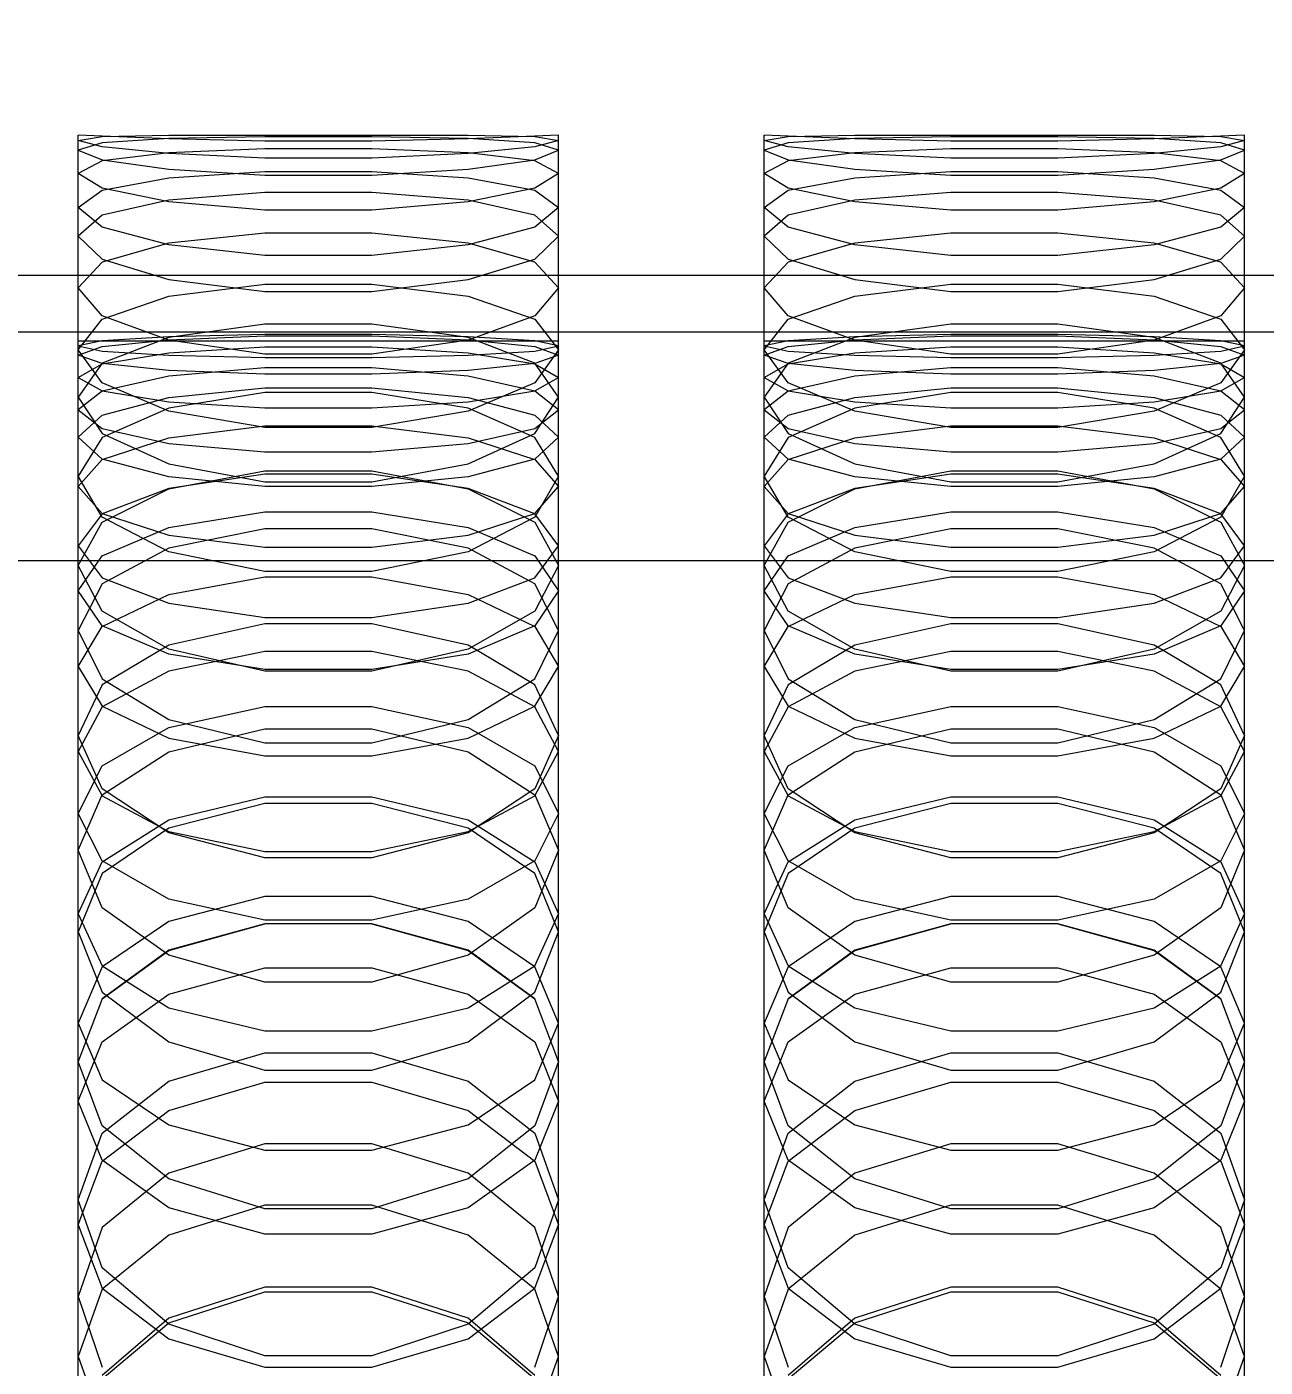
# Model space of a CAD drawing. Header units: millimetres. Extents: x -191664 to 191490, y -197311 to 10263.
# Drawn here: x 1994.5 to 2102.8, y -117190.6 to -117073.3 of the extents above; entities that cross this region are included whole.
import ezdxf

# ---------------------------------------------------------------- set-up
doc = ezdxf.new("R2010")
doc.units = ezdxf.units.MM
doc.layers.add('DET_briquetadora_frontal', color=7, linetype='Continuous', lineweight=0)
doc.layers.add('R15_COTAS_TRANSPORTE_P', color=1, linetype='Continuous', lineweight=0)
doc.dimstyles.new('PLANTA_20', dxfattribs={"dimtxt": 50, "dimasz": 30, "dimexe": 30, "dimexo": 16, "dimgap": 20, "dimtad": 1, "dimtih": 1, "dimtoh": 1, "dimdec": 1, "dimzin": 0, "dimdsep": 46, "dimcen": 0.09, "dimadec": 0, "dimazin": 0, "dimtfac": 1, "dimtdec": 4, "dimtofl": 0, "dimtmove": 0, "dimatfit": 3, "dimfxl": 1, "dimtolj": 1, "dimtzin": 0, "dimarcsym": 0})

# ---------------------------------------------------------------- blocks, each defined once
blk = doc.blocks.new('*D133')
at = {"layer": 'Defpoints', "color": 0, "transparency": 16777216}
for p in [(439.69, -194147.98), (217.89, -194406.09), (-500, -194490), (-500, -194490), (500, -194490)]:
    blk.add_point(p, dxfattribs=at)
at = {"layer": 'R15_COTAS_TRANSPORTE_P', "color": 0, "lineweight": -2, "transparency": 16777216}
blk.add_arc((-500, -194490), 722.77, 2.37834, 17.62166, dxfattribs=at)
at = {"layer": 'R15_COTAS_TRANSPORTE_P', "color": 0, "transparency": 16777216}
for points in [[(184.12, -194272.81), (193.59, -194269.58), (179.18, -194242.8)], [(227.15, -194459.9), (217.15, -194460.11), (222.77, -194490)]]:
    blk.add_solid(points, dxfattribs=at)

msp = doc.modelspace()

# ---------------------------------------------------------------- linework, layer by layer
at = {"layer": 'DET_briquetadora_frontal', "color": 9, "true_color": 0xb9c3c2}
for p, q in [((2001.08, -117082.86), (1999, -117082.75)), ((1999, -117100.75), (1999, -117082.75)), ((1999, -117083.22), (2001.08, -117082.88)), ((2001.08, -117082.88), (2006.91, -117082.76)), ((2006.91, -117083.09), (2001.08, -117082.86)), ((2006.91, -117082.76), (2015.33, -117082.75)), ((2015.33, -117082.75), (2024.67, -117082.75)), ((2024.67, -117082.75), (2033.09, -117082.76)), ((2033.09, -117082.76), (2038.92, -117082.88)), ((2038.92, -117082.86), (2033.09, -117083.09)), ((2041, -117082.75), (2038.92, -117082.86)), ((2038.92, -117082.88), (2041, -117083.22)), ((2041, -117100.75), (2041, -117082.75)), ((2061.08, -117082.86), (2059, -117082.75)), ((2059, -117100.75), (2059, -117082.75)), ((2059, -117083.22), (2061.08, -117082.88)), ((2061.08, -117082.88), (2066.91, -117082.76)), ((2066.91, -117083.09), (2061.08, -117082.86)), ((2066.91, -117082.76), (2075.33, -117082.75)), ((2075.33, -117082.75), (2084.67, -117082.75)), ((2084.67, -117082.75), (2093.09, -117082.76)), ((2093.09, -117082.76), (2098.92, -117082.88)), ((2098.92, -117082.86), (2093.09, -117083.09)), ((2101, -117082.75), (2098.92, -117082.86)), ((2098.92, -117082.88), (2101, -117083.22)), ((2101, -117100.75), (2101, -117082.75)), ((2001.08, -117083.78), (1999, -117083.22)), ((1999, -117101.2), (1999, -117083.22)), ((2001.08, -117083.42), (1999, -117084.06)), ((1999, -117102), (1999, -117084.06)), ((1999, -117084.06), (2001.08, -117084.91)), ((2006.91, -117083.06), (2001.08, -117083.42)), ((2006.91, -117084.37), (2001.08, -117083.78)), ((2015.33, -117082.92), (2006.91, -117083.06)), ((2015.33, -117083.28), (2006.91, -117083.09)), ((2015.33, -117083.96), (2006.91, -117084.3)), ((2024.67, -117082.92), (2015.33, -117082.92)), ((2024.67, -117083.28), (2015.33, -117083.28)), ((2024.67, -117083.96), (2015.33, -117083.96)), ((2033.09, -117083.06), (2024.67, -117082.92)), ((2033.09, -117083.09), (2024.67, -117083.28)), ((2033.09, -117084.3), (2024.67, -117083.96)), ((2038.92, -117083.42), (2033.09, -117083.06)), ((2038.92, -117083.78), (2033.09, -117084.37)), ((2041, -117083.22), (2038.92, -117083.78)), ((2041, -117084.06), (2038.92, -117083.42)), ((2038.92, -117084.91), (2041, -117084.06)), ((2041, -117101.2), (2041, -117083.22)), ((2041, -117102), (2041, -117084.06)), ((2061.08, -117083.78), (2059, -117083.22)), ((2059, -117101.2), (2059, -117083.22)), ((2061.08, -117083.42), (2059, -117084.06)), ((2059, -117102), (2059, -117084.06)), ((2059, -117084.06), (2061.08, -117084.91)), ((2066.91, -117083.06), (2061.08, -117083.42)), ((2066.91, -117084.37), (2061.08, -117083.78)), ((2075.33, -117082.92), (2066.91, -117083.06)), ((2075.33, -117083.28), (2066.91, -117083.09)), ((2075.33, -117083.96), (2066.91, -117084.3)), ((2084.67, -117082.92), (2075.33, -117082.92)), ((2084.67, -117083.28), (2075.33, -117083.28)), ((2084.67, -117083.96), (2075.33, -117083.96)), ((2093.09, -117083.06), (2084.67, -117082.92)), ((2093.09, -117083.09), (2084.67, -117083.28)), ((2093.09, -117084.3), (2084.67, -117083.96)), ((2098.92, -117083.42), (2093.09, -117083.06)), ((2098.92, -117083.78), (2093.09, -117084.37)), ((2101, -117083.22), (2098.92, -117083.78)), ((2101, -117084.06), (2098.92, -117083.42)), ((2098.92, -117084.91), (2101, -117084.06)), ((2101, -117101.2), (2101, -117083.22)), ((2101, -117102), (2101, -117084.06)), ((2001.08, -117085.02), (1999, -117086.11)), ((2006.91, -117084.3), (2001.08, -117085.02)), ((2001.08, -117084.91), (2006.91, -117085.75)), ((2015.33, -117084.76), (2006.91, -117084.37)), ((2024.67, -117084.76), (2015.33, -117084.76)), ((2033.09, -117084.37), (2024.67, -117084.76)), ((2038.92, -117085.02), (2033.09, -117084.3)), ((2033.09, -117085.75), (2038.92, -117084.91)), ((2041, -117086.11), (2038.92, -117085.02)), ((2061.08, -117085.02), (2059, -117086.11)), ((2066.91, -117084.3), (2061.08, -117085.02)), ((2061.08, -117084.91), (2066.91, -117085.75)), ((2075.33, -117084.76), (2066.91, -117084.37)), ((2084.67, -117084.76), (2075.33, -117084.76)), ((2093.09, -117084.37), (2084.67, -117084.76)), ((2098.92, -117085.02), (2093.09, -117084.3)), ((2093.09, -117085.75), (2098.92, -117084.91)), ((2101, -117086.11), (2098.92, -117085.02)), ((1999, -117103.95), (1999, -117086.11)), ((2001.08, -117087.4), (1999, -117086.11)), ((2006.91, -117085.75), (2015.33, -117086.27)), ((2006.91, -117086.49), (2015.33, -117085.95)), ((2015.33, -117085.95), (2024.67, -117085.95)), ((2015.33, -117086.27), (2024.67, -117086.27)), ((2024.67, -117086.27), (2033.09, -117085.75)), ((2024.67, -117085.95), (2033.09, -117086.49)), ((2041, -117086.11), (2038.92, -117087.4)), ((2041, -117103.95), (2041, -117086.11)), ((2059, -117103.95), (2059, -117086.11)), ((2061.08, -117087.4), (2059, -117086.11)), ((2066.91, -117085.75), (2075.33, -117086.27)), ((2066.91, -117086.49), (2075.33, -117085.95)), ((2075.33, -117085.95), (2084.67, -117085.95)), ((2075.33, -117086.27), (2084.67, -117086.27)), ((2084.67, -117086.27), (2093.09, -117085.75)), ((2084.67, -117085.95), (2093.09, -117086.49)), ((2101, -117086.11), (2098.92, -117087.4)), ((2101, -117103.95), (2101, -117086.11)), ((1999, -117089.09), (2001.08, -117087.56)), ((2001.08, -117087.56), (2006.91, -117086.49)), ((2006.91, -117088.59), (2001.08, -117087.4)), ((2033.09, -117086.49), (2038.92, -117087.56)), ((2038.92, -117087.4), (2033.09, -117088.59)), ((2038.92, -117087.56), (2041, -117089.09)), ((2059, -117089.09), (2061.08, -117087.56)), ((2061.08, -117087.56), (2066.91, -117086.49)), ((2066.91, -117088.59), (2061.08, -117087.4)), ((2093.09, -117086.49), (2098.92, -117087.56)), ((2098.92, -117087.4), (2093.09, -117088.59)), ((2098.92, -117087.56), (2101, -117089.09)), ((2006.91, -117088.46), (2001.08, -117089.77)), ((2015.33, -117087.79), (2006.91, -117088.46)), ((2015.33, -117089.31), (2006.91, -117088.59)), ((2024.67, -117087.79), (2015.33, -117087.79)), ((2033.09, -117088.46), (2024.67, -117087.79)), ((2033.09, -117088.59), (2024.67, -117089.31)), ((2038.92, -117089.77), (2033.09, -117088.46)), ((2066.91, -117088.46), (2061.08, -117089.77)), ((2075.33, -117087.79), (2066.91, -117088.46)), ((2075.33, -117089.31), (2066.91, -117088.59)), ((2084.67, -117087.79), (2075.33, -117087.79)), ((2093.09, -117088.46), (2084.67, -117087.79)), ((2093.09, -117088.59), (2084.67, -117089.31)), ((2098.92, -117089.77), (2093.09, -117088.46)), ((2001.08, -117090.82), (1999, -117089.09)), ((1999, -117106.8), (1999, -117089.09)), ((2001.08, -117089.77), (1999, -117091.59)), ((2024.67, -117089.31), (2015.33, -117089.31)), ((2041, -117089.09), (2038.92, -117090.82)), ((2041, -117091.59), (2038.92, -117089.77)), ((2041, -117106.8), (2041, -117089.09)), ((2061.08, -117090.82), (2059, -117089.09)), ((2059, -117106.8), (2059, -117089.09)), ((2061.08, -117089.77), (2059, -117091.59)), ((2084.67, -117089.31), (2075.33, -117089.31)), ((2101, -117089.09), (2098.92, -117090.82)), ((2101, -117091.59), (2098.92, -117089.77)), ((2101, -117106.8), (2101, -117089.09)), ((2006.91, -117092.36), (2001.08, -117090.82)), ((2038.92, -117090.82), (2033.09, -117092.36)), ((2066.91, -117092.36), (2061.08, -117090.82)), ((2098.92, -117090.82), (2093.09, -117092.36)), ((1999, -117109.18), (1999, -117091.59)), ((1999, -117091.59), (2001.08, -117093.62)), ((2006.91, -117092.2), (2001.08, -117093.86)), ((2015.33, -117091.33), (2006.91, -117092.2)), ((2024.67, -117091.33), (2015.33, -117091.33)), ((2033.09, -117092.2), (2024.67, -117091.33)), ((2038.92, -117093.86), (2033.09, -117092.2)), ((2038.92, -117093.62), (2041, -117091.59)), ((2041, -117109.18), (2041, -117091.59)), ((2059, -117109.18), (2059, -117091.59)), ((2059, -117091.59), (2061.08, -117093.62)), ((2066.91, -117092.2), (2061.08, -117093.86)), ((2075.33, -117091.33), (2066.91, -117092.2)), ((2084.67, -117091.33), (2075.33, -117091.33)), ((2093.09, -117092.2), (2084.67, -117091.33)), ((2098.92, -117093.86), (2093.09, -117092.2)), ((2098.92, -117093.62), (2101, -117091.59)), ((2101, -117109.18), (2101, -117091.59)), ((2015.33, -117093.28), (2006.91, -117092.36)), ((2024.67, -117093.28), (2015.33, -117093.28)), ((2033.09, -117092.36), (2024.67, -117093.28)), ((2075.33, -117093.28), (2066.91, -117092.36)), ((2084.67, -117093.28), (2075.33, -117093.28)), ((2093.09, -117092.36), (2084.67, -117093.28)), ((2001.08, -117093.86), (1999, -117096.12)), ((2001.08, -117093.62), (2006.91, -117095.39)), ((2033.09, -117095.39), (2038.92, -117093.62)), ((2041, -117096.12), (2038.92, -117093.86)), ((2061.08, -117093.86), (2059, -117096.12)), ((2061.08, -117093.62), (2066.91, -117095.39)), ((2093.09, -117095.39), (2098.92, -117093.62)), ((2101, -117096.12), (2098.92, -117093.86)), ((2170, -117095.04), (1810, -117095.04)), ((2006.91, -117095.39), (2015.33, -117096.44)), ((2006.91, -117096.86), (2015.33, -117095.8)), ((2015.33, -117095.8), (2024.67, -117095.8)), ((2024.67, -117096.44), (2033.09, -117095.39)), ((2024.67, -117095.8), (2033.09, -117096.86)), ((2066.91, -117095.39), (2075.33, -117096.44)), ((2066.91, -117096.86), (2075.33, -117095.8)), ((2075.33, -117095.8), (2084.67, -117095.8)), ((2084.67, -117096.44), (2093.09, -117095.39)), ((2084.67, -117095.8), (2093.09, -117096.86)), ((2001.08, -117098.58), (1999, -117096.12)), ((1999, -117113.5), (1999, -117096.12)), ((2001.08, -117098.87), (2006.91, -117096.86)), ((2015.33, -117096.44), (2024.67, -117096.44)), ((2033.09, -117096.86), (2038.92, -117098.87)), ((2041, -117096.12), (2038.92, -117098.58)), ((2041, -117113.5), (2041, -117096.12)), ((2061.08, -117098.58), (2059, -117096.12)), ((2059, -117113.5), (2059, -117096.12)), ((2061.08, -117098.87), (2066.91, -117096.86)), ((2075.33, -117096.44), (2084.67, -117096.44)), ((2093.09, -117096.86), (2098.92, -117098.87)), ((2101, -117096.12), (2098.92, -117098.58)), ((2101, -117113.5), (2101, -117096.12)), ((1999, -117101.55), (2001.08, -117098.87)), ((2006.91, -117100.7), (2001.08, -117098.58)), ((2015.33, -117099.29), (2006.91, -117100.47)), ((2024.67, -117099.29), (2015.33, -117099.29)), ((2033.09, -117100.47), (2024.67, -117099.29)), ((2038.92, -117098.58), (2033.09, -117100.7)), ((2038.92, -117098.87), (2041, -117101.55)), ((2059, -117101.55), (2061.08, -117098.87)), ((2066.91, -117100.7), (2061.08, -117098.58)), ((2075.33, -117099.29), (2066.91, -117100.47)), ((2084.67, -117099.29), (2075.33, -117099.29)), ((2093.09, -117100.47), (2084.67, -117099.29)), ((2098.92, -117098.58), (2093.09, -117100.7)), ((2098.92, -117098.87), (2101, -117101.55)), ((2154, -117100), (1776, -117100)), ((2006.91, -117100.4), (2001.08, -117100.75)), ((2006.91, -117100.47), (2001.08, -117102.71)), ((2015.33, -117100.2), (2006.91, -117100.4)), ((2006.91, -117100.66), (2015.33, -117100.33)), ((2024.67, -117100.2), (2015.33, -117100.2)), ((2015.33, -117100.33), (2024.67, -117100.33)), ((2033.09, -117100.4), (2024.67, -117100.2)), ((2024.67, -117100.33), (2033.09, -117100.66)), ((2038.92, -117100.75), (2033.09, -117100.4)), ((2038.92, -117102.71), (2033.09, -117100.47)), ((2066.91, -117100.4), (2061.08, -117100.75)), ((2066.91, -117100.47), (2061.08, -117102.71)), ((2075.33, -117100.2), (2066.91, -117100.4)), ((2066.91, -117100.66), (2075.33, -117100.33)), ((2084.67, -117100.2), (2075.33, -117100.2)), ((2075.33, -117100.33), (2084.67, -117100.33)), ((2093.09, -117100.4), (2084.67, -117100.2)), ((2084.67, -117100.33), (2093.09, -117100.66)), ((2098.92, -117100.75), (2093.09, -117100.4)), ((2098.92, -117102.71), (2093.09, -117100.47)), ((1999, -117100.75), (2001.08, -117100.75)), ((2001.08, -117100.75), (1999, -117101.2)), ((1999, -117101.2), (2001.08, -117101.65)), ((1999, -117102), (2001.08, -117101.26)), ((2001.08, -117104.44), (1999, -117101.55)), ((1999, -117118.69), (1999, -117101.55)), ((2001.08, -117101.26), (2006.91, -117100.66)), ((2001.08, -117100.75), (2006.91, -117100.75)), ((2001.08, -117101.65), (2006.91, -117102.01)), ((2015.33, -117101.93), (2006.91, -117100.7)), ((2006.91, -117100.75), (2015.33, -117100.75)), ((2006.91, -117101.81), (2015.33, -117101.28)), ((2015.33, -117100.75), (2024.67, -117100.75)), ((2015.33, -117101.28), (2024.67, -117101.28)), ((2033.09, -117100.7), (2024.67, -117101.93)), ((2024.67, -117100.75), (2033.09, -117100.75)), ((2024.67, -117101.28), (2033.09, -117101.81)), ((2033.09, -117100.66), (2038.92, -117101.26)), ((2033.09, -117100.75), (2038.92, -117100.75)), ((2033.09, -117102.01), (2038.92, -117101.65)), ((2038.92, -117100.75), (2041, -117100.75)), ((2041, -117101.2), (2038.92, -117100.75)), ((2038.92, -117101.65), (2041, -117101.2)), ((2038.92, -117101.26), (2041, -117102)), ((2041, -117101.55), (2038.92, -117104.44)), ((2041, -117118.69), (2041, -117101.55)), ((2059, -117100.75), (2061.08, -117100.75)), ((2061.08, -117100.75), (2059, -117101.2)), ((2059, -117101.2), (2061.08, -117101.65)), ((2059, -117102), (2061.08, -117101.26)), ((2061.08, -117104.44), (2059, -117101.55)), ((2059, -117118.69), (2059, -117101.55)), ((2061.08, -117101.26), (2066.91, -117100.66)), ((2061.08, -117100.75), (2066.91, -117100.75)), ((2061.08, -117101.65), (2066.91, -117102.01)), ((2075.33, -117101.93), (2066.91, -117100.7)), ((2066.91, -117100.75), (2075.33, -117100.75)), ((2066.91, -117101.81), (2075.33, -117101.28)), ((2075.33, -117100.75), (2084.67, -117100.75)), ((2075.33, -117101.28), (2084.67, -117101.28)), ((2093.09, -117100.7), (2084.67, -117101.93)), ((2084.67, -117100.75), (2093.09, -117100.75)), ((2084.67, -117101.28), (2093.09, -117101.81)), ((2093.09, -117100.66), (2098.92, -117101.26)), ((2093.09, -117100.75), (2098.92, -117100.75)), ((2093.09, -117102.01), (2098.92, -117101.65)), ((2098.92, -117100.75), (2101, -117100.75)), ((2101, -117101.2), (2098.92, -117100.75)), ((2098.92, -117101.65), (2101, -117101.2)), ((2098.92, -117101.26), (2101, -117102)), ((2101, -117101.55), (2098.92, -117104.44)), ((2101, -117118.69), (2101, -117101.55)), ((2001.08, -117102.75), (1999, -117102)), ((2001.08, -117102.71), (1999, -117105.68)), ((1999, -117103.95), (2001.08, -117102.76)), ((2001.08, -117102.76), (2006.91, -117101.81)), ((2006.91, -117103.34), (2001.08, -117102.75)), ((2006.91, -117102.01), (2015.33, -117102.21)), ((2024.67, -117101.93), (2015.33, -117101.93)), ((2015.33, -117102.21), (2024.67, -117102.21)), ((2024.67, -117102.21), (2033.09, -117102.01)), ((2033.09, -117101.81), (2038.92, -117102.76)), ((2038.92, -117102.75), (2033.09, -117103.34)), ((2041, -117102), (2038.92, -117102.75)), ((2041, -117105.68), (2038.92, -117102.71)), ((2038.92, -117102.76), (2041, -117103.95)), ((2061.08, -117102.75), (2059, -117102)), ((2061.08, -117102.71), (2059, -117105.68)), ((2059, -117103.95), (2061.08, -117102.76)), ((2061.08, -117102.76), (2066.91, -117101.81)), ((2066.91, -117103.34), (2061.08, -117102.75)), ((2066.91, -117102.01), (2075.33, -117102.21)), ((2084.67, -117101.93), (2075.33, -117101.93)), ((2075.33, -117102.21), (2084.67, -117102.21)), ((2084.67, -117102.21), (2093.09, -117102.01)), ((2093.09, -117101.81), (2098.92, -117102.76)), ((2098.92, -117102.75), (2093.09, -117103.34)), ((2101, -117102), (2098.92, -117102.75)), ((2101, -117105.68), (2098.92, -117102.71)), ((2098.92, -117102.76), (2101, -117103.95)), ((1999, -117103.95), (2001.08, -117105.14)), ((2006.91, -117103.86), (2001.08, -117105.16)), ((2015.33, -117103.13), (2006.91, -117103.86)), ((2015.33, -117103.67), (2006.91, -117103.34)), ((2024.67, -117103.13), (2015.33, -117103.13)), ((2024.67, -117103.67), (2015.33, -117103.67)), ((2033.09, -117103.86), (2024.67, -117103.13)), ((2033.09, -117103.34), (2024.67, -117103.67)), ((2038.92, -117105.16), (2033.09, -117103.86)), ((2038.92, -117105.14), (2041, -117103.95)), ((2059, -117103.95), (2061.08, -117105.14)), ((2066.91, -117103.86), (2061.08, -117105.16)), ((2075.33, -117103.13), (2066.91, -117103.86)), ((2075.33, -117103.67), (2066.91, -117103.34)), ((2084.67, -117103.13), (2075.33, -117103.13)), ((2084.67, -117103.67), (2075.33, -117103.67)), ((2093.09, -117103.86), (2084.67, -117103.13)), ((2093.09, -117103.34), (2084.67, -117103.67)), ((2098.92, -117105.16), (2093.09, -117103.86)), ((2098.92, -117105.14), (2101, -117103.95)), ((2001.08, -117105.16), (1999, -117106.8)), ((2006.91, -117106.9), (2001.08, -117104.44)), ((2001.08, -117105.14), (2006.91, -117106.09)), ((2006.91, -117105.72), (2015.33, -117104.86)), ((2015.33, -117104.86), (2024.67, -117104.86)), ((2024.67, -117104.86), (2033.09, -117105.72)), ((2038.92, -117104.44), (2033.09, -117106.9)), ((2033.09, -117106.09), (2038.92, -117105.14)), ((2041, -117106.8), (2038.92, -117105.16)), ((2061.08, -117105.16), (2059, -117106.8)), ((2066.91, -117106.9), (2061.08, -117104.44)), ((2061.08, -117105.14), (2066.91, -117106.09)), ((2066.91, -117105.72), (2075.33, -117104.86)), ((2075.33, -117104.86), (2084.67, -117104.86)), ((2084.67, -117104.86), (2093.09, -117105.72)), ((2098.92, -117104.44), (2093.09, -117106.9)), ((2093.09, -117106.09), (2098.92, -117105.14)), ((2101, -117106.8), (2098.92, -117105.16)), ((1999, -117122.63), (1999, -117105.68)), ((1999, -117105.68), (2001.08, -117108.85)), ((2001.08, -117107.26), (2006.91, -117105.72)), ((2015.33, -117105.27), (2006.91, -117106.64)), ((2006.91, -117106.09), (2015.33, -117106.62)), ((2024.67, -117105.27), (2015.33, -117105.27)), ((2033.09, -117106.64), (2024.67, -117105.27)), ((2024.67, -117106.62), (2033.09, -117106.09)), ((2033.09, -117105.72), (2038.92, -117107.26)), ((2038.92, -117108.85), (2041, -117105.68)), ((2041, -117122.63), (2041, -117105.68)), ((2059, -117122.63), (2059, -117105.68)), ((2059, -117105.68), (2061.08, -117108.85)), ((2061.08, -117107.26), (2066.91, -117105.72)), ((2075.33, -117105.27), (2066.91, -117106.64)), ((2066.91, -117106.09), (2075.33, -117106.62)), ((2084.67, -117105.27), (2075.33, -117105.27)), ((2093.09, -117106.64), (2084.67, -117105.27)), ((2084.67, -117106.62), (2093.09, -117106.09)), ((2093.09, -117105.72), (2098.92, -117107.26)), ((2098.92, -117108.85), (2101, -117105.68)), ((2101, -117122.63), (2101, -117105.68)), ((1999, -117106.8), (2001.08, -117108.43)), ((1999, -117109.18), (2001.08, -117107.26)), ((2006.91, -117106.64), (2001.08, -117109.22)), ((2015.33, -117108.33), (2006.91, -117106.9)), ((2015.33, -117106.62), (2024.67, -117106.62)), ((2033.09, -117106.9), (2024.67, -117108.33)), ((2038.92, -117109.22), (2033.09, -117106.64)), ((2038.92, -117108.43), (2041, -117106.8)), ((2038.92, -117107.26), (2041, -117109.18)), ((2059, -117106.8), (2061.08, -117108.43)), ((2059, -117109.18), (2061.08, -117107.26)), ((2066.91, -117106.64), (2061.08, -117109.22)), ((2075.33, -117108.33), (2066.91, -117106.9)), ((2075.33, -117106.62), (2084.67, -117106.62)), ((2093.09, -117106.9), (2084.67, -117108.33)), ((2098.92, -117109.22), (2093.09, -117106.64)), ((2098.92, -117108.43), (2101, -117106.8)), ((2098.92, -117107.26), (2101, -117109.18)), ((2001.08, -117108.43), (2006.91, -117109.73)), ((2006.91, -117109.25), (2015.33, -117108.2)), ((2015.33, -117108.2), (2024.67, -117108.2)), ((2024.67, -117108.33), (2015.33, -117108.33)), ((2024.67, -117108.2), (2033.09, -117109.25)), ((2033.09, -117109.73), (2038.92, -117108.43)), ((2061.08, -117108.43), (2066.91, -117109.73)), ((2066.91, -117109.25), (2075.33, -117108.2)), ((2075.33, -117108.2), (2084.67, -117108.2)), ((2084.67, -117108.33), (2075.33, -117108.33)), ((2084.67, -117108.2), (2093.09, -117109.25)), ((2093.09, -117109.73), (2098.92, -117108.43)), ((2001.08, -117111.11), (1999, -117109.18)), ((2001.08, -117109.22), (1999, -117112.61)), ((2001.08, -117108.85), (2006.91, -117111.53)), ((2001.08, -117111.14), (2006.91, -117109.25)), ((2006.91, -117109.73), (2015.33, -117110.46)), ((2024.67, -117110.46), (2033.09, -117109.73)), ((2033.09, -117111.53), (2038.92, -117108.85)), ((2033.09, -117109.25), (2038.92, -117111.14)), ((2041, -117109.18), (2038.92, -117111.11)), ((2041, -117112.61), (2038.92, -117109.22)), ((2061.08, -117111.11), (2059, -117109.18)), ((2061.08, -117109.22), (2059, -117112.61)), ((2061.08, -117108.85), (2066.91, -117111.53)), ((2061.08, -117111.14), (2066.91, -117109.25)), ((2066.91, -117109.73), (2075.33, -117110.46)), ((2084.67, -117110.46), (2093.09, -117109.73)), ((2093.09, -117111.53), (2098.92, -117108.85)), ((2093.09, -117109.25), (2098.92, -117111.14)), ((2101, -117109.18), (2098.92, -117111.11)), ((2101, -117112.61), (2098.92, -117109.22)), ((2015.33, -117110.46), (2024.67, -117110.46)), ((2075.33, -117110.46), (2084.67, -117110.46)), ((1999, -117113.5), (2001.08, -117111.14)), ((2006.91, -117112.65), (2001.08, -117111.11)), ((2006.91, -117111.53), (2015.33, -117113.08)), ((2006.91, -117113.7), (2015.33, -117112.14)), ((2015.33, -117112.14), (2024.67, -117112.14)), ((2024.67, -117113.08), (2033.09, -117111.53)), ((2024.67, -117112.14), (2033.09, -117113.7)), ((2038.92, -117111.11), (2033.09, -117112.65)), ((2038.92, -117111.14), (2041, -117113.5)), ((2059, -117113.5), (2061.08, -117111.14)), ((2066.91, -117112.65), (2061.08, -117111.11)), ((2066.91, -117111.53), (2075.33, -117113.08)), ((2066.91, -117113.7), (2075.33, -117112.14)), ((2075.33, -117112.14), (2084.67, -117112.14)), ((2084.67, -117113.08), (2093.09, -117111.53)), ((2084.67, -117112.14), (2093.09, -117113.7)), ((2098.92, -117111.11), (2093.09, -117112.65)), ((2098.92, -117111.14), (2101, -117113.5)), ((2001.08, -117116.19), (1999, -117112.61)), ((1999, -117129.24), (1999, -117112.61)), ((2015.33, -117112.43), (2006.91, -117113.67)), ((2015.33, -117113.51), (2006.91, -117112.65)), ((2024.67, -117112.43), (2015.33, -117112.43)), ((2015.33, -117113.08), (2024.67, -117113.08)), ((2033.09, -117113.67), (2024.67, -117112.43)), ((2033.09, -117112.65), (2024.67, -117113.51)), ((2041, -117112.61), (2038.92, -117116.19)), ((2041, -117129.24), (2041, -117112.61)), ((2061.08, -117116.19), (2059, -117112.61)), ((2059, -117129.24), (2059, -117112.61)), ((2075.33, -117112.43), (2066.91, -117113.67)), ((2075.33, -117113.51), (2066.91, -117112.65)), ((2084.67, -117112.43), (2075.33, -117112.43)), ((2075.33, -117113.08), (2084.67, -117113.08)), ((2093.09, -117113.67), (2084.67, -117112.43)), ((2093.09, -117112.65), (2084.67, -117113.51)), ((2101, -117112.61), (2098.92, -117116.19)), ((2101, -117129.24), (2101, -117112.61)), ((1999, -117113.5), (2001.08, -117115.86)), ((2006.91, -117113.67), (2001.08, -117115.9)), ((2001.08, -117116.61), (2006.91, -117113.7)), ((2024.67, -117113.51), (2015.33, -117113.51)), ((2038.92, -117115.9), (2033.09, -117113.67)), ((2033.09, -117113.7), (2038.92, -117116.61)), ((2038.92, -117115.86), (2041, -117113.5)), ((2059, -117113.5), (2061.08, -117115.86)), ((2066.91, -117113.67), (2061.08, -117115.9)), ((2061.08, -117116.61), (2066.91, -117113.7)), ((2084.67, -117113.51), (2075.33, -117113.51)), ((2098.92, -117115.9), (2093.09, -117113.67)), ((2093.09, -117113.7), (2098.92, -117116.61)), ((2098.92, -117115.86), (2101, -117113.5)), ((2006.91, -117117.1), (2015.33, -117115.73)), ((2015.33, -117115.73), (2024.67, -117115.73)), ((2024.67, -117115.73), (2033.09, -117117.1)), ((2066.91, -117117.1), (2075.33, -117115.73)), ((2075.33, -117115.73), (2084.67, -117115.73)), ((2084.67, -117115.73), (2093.09, -117117.1)), ((2001.08, -117115.9), (1999, -117118.69)), ((1999, -117120.41), (2001.08, -117116.61)), ((2001.08, -117115.86), (2006.91, -117117.75)), ((2006.91, -117119.21), (2001.08, -117116.19)), ((2033.09, -117117.75), (2038.92, -117115.86)), ((2038.92, -117116.19), (2033.09, -117119.21)), ((2041, -117118.69), (2038.92, -117115.9)), ((2038.92, -117116.61), (2041, -117120.41)), ((2061.08, -117115.9), (2059, -117118.69)), ((2059, -117120.41), (2061.08, -117116.61)), ((2061.08, -117115.86), (2066.91, -117117.75)), ((2066.91, -117119.21), (2061.08, -117116.19)), ((2093.09, -117117.75), (2098.92, -117115.86)), ((2098.92, -117116.19), (2093.09, -117119.21)), ((2101, -117118.69), (2098.92, -117115.9)), ((2098.92, -117116.61), (2101, -117120.41)), ((2001.08, -117119.56), (2006.91, -117117.1)), ((2015.33, -117117.21), (2006.91, -117118.89)), ((2006.91, -117117.75), (2015.33, -117118.8)), ((2024.67, -117117.21), (2015.33, -117117.21)), ((2033.09, -117118.89), (2024.67, -117117.21)), ((2024.67, -117118.8), (2033.09, -117117.75)), ((2033.09, -117117.1), (2038.92, -117119.56)), ((2061.08, -117119.56), (2066.91, -117117.1)), ((2075.33, -117117.21), (2066.91, -117118.89)), ((2066.91, -117117.75), (2075.33, -117118.8)), ((2084.67, -117117.21), (2075.33, -117117.21)), ((2093.09, -117118.89), (2084.67, -117117.21)), ((2084.67, -117118.8), (2093.09, -117117.75)), ((2093.09, -117117.1), (2098.92, -117119.56)), ((1999, -117118.69), (2001.08, -117121.48)), ((2006.91, -117118.89), (2001.08, -117122.02)), ((2015.33, -117120.94), (2006.91, -117119.21)), ((2015.33, -117118.8), (2024.67, -117118.8)), ((2033.09, -117119.21), (2024.67, -117120.94)), ((2038.92, -117122.02), (2033.09, -117118.89)), ((2038.92, -117121.48), (2041, -117118.69)), ((2059, -117118.69), (2061.08, -117121.48)), ((2066.91, -117118.89), (2061.08, -117122.02)), ((2075.33, -117120.94), (2066.91, -117119.21)), ((2075.33, -117118.8), (2084.67, -117118.8)), ((2093.09, -117119.21), (2084.67, -117120.94)), ((2098.92, -117122.02), (2093.09, -117118.89)), ((2098.92, -117121.48), (2101, -117118.69)), ((1999, -117122.63), (2001.08, -117119.56)), ((2001.08, -117124.4), (1999, -117120.41)), ((1999, -117136.68), (1999, -117120.41)), ((2038.92, -117119.56), (2041, -117122.63)), ((2041, -117120.41), (2038.92, -117124.4)), ((2041, -117136.68), (2041, -117120.41)), ((2059, -117122.63), (2061.08, -117119.56)), ((2061.08, -117124.4), (2059, -117120.41)), ((2059, -117136.68), (2059, -117120.41)), ((2098.92, -117119.56), (2101, -117122.63)), ((2101, -117120.41), (2098.92, -117124.4)), ((2101, -117136.68), (2101, -117120.41)), ((2001.08, -117121.48), (2006.91, -117123.71)), ((2006.91, -117122.96), (2015.33, -117121.4)), ((2024.67, -117120.94), (2015.33, -117120.94)), ((2015.33, -117121.4), (2024.67, -117121.4)), ((2024.67, -117121.4), (2033.09, -117122.96)), ((2033.09, -117123.71), (2038.92, -117121.48)), ((2061.08, -117121.48), (2066.91, -117123.71)), ((2066.91, -117122.96), (2075.33, -117121.4)), ((2084.67, -117120.94), (2075.33, -117120.94)), ((2075.33, -117121.4), (2084.67, -117121.4)), ((2084.67, -117121.4), (2093.09, -117122.96)), ((2093.09, -117123.71), (2098.92, -117121.48)), ((2001.08, -117122.02), (1999, -117126.09)), ((2001.08, -117125.7), (1999, -117122.63)), ((2041, -117126.09), (2038.92, -117122.02)), ((2041, -117122.63), (2038.92, -117125.7)), ((2061.08, -117122.02), (2059, -117126.09)), ((2061.08, -117125.7), (2059, -117122.63)), ((2101, -117126.09), (2098.92, -117122.02)), ((2101, -117122.63), (2098.92, -117125.7)), ((2001.08, -117125.75), (2006.91, -117122.96)), ((2006.91, -117123.71), (2015.33, -117124.95)), ((2024.67, -117124.95), (2033.09, -117123.71)), ((2033.09, -117122.96), (2038.92, -117125.75)), ((2061.08, -117125.75), (2066.91, -117122.96)), ((2066.91, -117123.71), (2075.33, -117124.95)), ((2084.67, -117124.95), (2093.09, -117123.71)), ((2093.09, -117122.96), (2098.92, -117125.75)), ((2006.91, -117127.74), (2001.08, -117124.4)), ((2015.33, -117124.95), (2024.67, -117124.95)), ((2038.92, -117124.4), (2033.09, -117127.74)), ((2066.91, -117127.74), (2061.08, -117124.4)), ((2075.33, -117124.95), (2084.67, -117124.95)), ((2098.92, -117124.4), (2093.09, -117127.74)), ((1999, -117129.24), (2001.08, -117125.75)), ((1999, -117142.1), (1999, -117126.09)), ((1999, -117126.09), (2001.08, -117130.34)), ((2006.91, -117128.16), (2001.08, -117125.7)), ((2015.33, -117125.53), (2006.91, -117127.39)), ((2024.67, -117125.53), (2015.33, -117125.53)), ((2033.09, -117127.39), (2024.67, -117125.53)), ((2038.92, -117125.7), (2033.09, -117128.16)), ((2038.92, -117125.75), (2041, -117129.24)), ((2038.92, -117130.34), (2041, -117126.09)), ((2041, -117142.1), (2041, -117126.09)), ((2059, -117129.24), (2061.08, -117125.75)), ((2059, -117142.1), (2059, -117126.09)), ((2059, -117126.09), (2061.08, -117130.34)), ((2066.91, -117128.16), (2061.08, -117125.7)), ((2075.33, -117125.53), (2066.91, -117127.39)), ((2084.67, -117125.53), (2075.33, -117125.53)), ((2093.09, -117127.39), (2084.67, -117125.53)), ((2098.92, -117125.7), (2093.09, -117128.16)), ((2098.92, -117125.75), (2101, -117129.24)), ((2098.92, -117130.34), (2101, -117126.09)), ((2101, -117142.1), (2101, -117126.09)), ((2006.91, -117127.39), (2001.08, -117130.84)), ((2038.92, -117130.84), (2033.09, -117127.39)), ((2066.91, -117127.39), (2061.08, -117130.84)), ((2098.92, -117130.84), (2093.09, -117127.39)), ((2015.33, -117129.65), (2006.91, -117127.74)), ((2015.33, -117127.93), (2006.91, -117129.66)), ((2015.33, -117129.52), (2006.91, -117128.16)), ((2024.67, -117127.93), (2015.33, -117127.93)), ((2033.09, -117127.74), (2024.67, -117129.65)), ((2033.09, -117129.66), (2024.67, -117127.93)), ((2033.09, -117128.16), (2024.67, -117129.52)), ((2075.33, -117129.65), (2066.91, -117127.74)), ((2075.33, -117127.93), (2066.91, -117129.66)), ((2075.33, -117129.52), (2066.91, -117128.16)), ((2084.67, -117127.93), (2075.33, -117127.93)), ((2093.09, -117127.74), (2084.67, -117129.65)), ((2093.09, -117129.66), (2084.67, -117127.93)), ((2093.09, -117128.16), (2084.67, -117129.52)), ((1999, -117129.24), (2001.08, -117132.72)), ((2006.91, -117129.66), (2001.08, -117132.79)), ((2024.67, -117129.52), (2015.33, -117129.52)), ((2024.67, -117129.65), (2015.33, -117129.65)), ((2038.92, -117132.79), (2033.09, -117129.66)), ((2038.92, -117132.72), (2041, -117129.24)), ((2059, -117129.24), (2061.08, -117132.72)), ((2066.91, -117129.66), (2061.08, -117132.79)), ((2084.67, -117129.52), (2075.33, -117129.52)), ((2084.67, -117129.65), (2075.33, -117129.65)), ((2098.92, -117132.79), (2093.09, -117129.66)), ((2098.92, -117132.72), (2101, -117129.24)), ((2001.08, -117130.84), (1999, -117135.3)), ((2001.08, -117130.34), (2006.91, -117133.89)), ((2033.09, -117133.89), (2038.92, -117130.34)), ((2041, -117135.3), (2038.92, -117130.84)), ((2061.08, -117130.84), (2059, -117135.3)), ((2061.08, -117130.34), (2066.91, -117133.89)), ((2093.09, -117133.89), (2098.92, -117130.34)), ((2101, -117135.3), (2098.92, -117130.84)), ((2001.08, -117132.79), (1999, -117136.68)), ((2001.08, -117132.72), (2006.91, -117135.52)), ((2006.91, -117134.6), (2015.33, -117132.74)), ((2015.33, -117132.74), (2024.67, -117132.74)), ((2024.67, -117132.74), (2033.09, -117134.6)), ((2033.09, -117135.52), (2038.92, -117132.72)), ((2041, -117136.68), (2038.92, -117132.79)), ((2061.08, -117132.79), (2059, -117136.68)), ((2061.08, -117132.72), (2066.91, -117135.52)), ((2066.91, -117134.6), (2075.33, -117132.74)), ((2075.33, -117132.74), (2084.67, -117132.74)), ((2084.67, -117132.74), (2093.09, -117134.6)), ((2093.09, -117135.52), (2098.92, -117132.72)), ((2101, -117136.68), (2098.92, -117132.79)), ((2006.91, -117133.89), (2015.33, -117135.92)), ((2024.67, -117135.92), (2033.09, -117133.89)), ((2066.91, -117133.89), (2075.33, -117135.92)), ((2084.67, -117135.92), (2093.09, -117133.89)), ((2001.08, -117139.95), (1999, -117135.3)), ((1999, -117150.89), (1999, -117135.3)), ((2001.08, -117137.94), (2006.91, -117134.6)), ((2006.91, -117136.73), (2015.33, -117134.69)), ((2006.91, -117135.52), (2015.33, -117137.07)), ((2015.33, -117134.69), (2024.67, -117134.69)), ((2024.67, -117134.69), (2033.09, -117136.73)), ((2024.67, -117137.07), (2033.09, -117135.52)), ((2033.09, -117134.6), (2038.92, -117137.94)), ((2041, -117135.3), (2038.92, -117139.95)), ((2041, -117150.89), (2041, -117135.3)), ((2061.08, -117139.95), (2059, -117135.3)), ((2059, -117150.89), (2059, -117135.3)), ((2061.08, -117137.94), (2066.91, -117134.6)), ((2066.91, -117136.73), (2075.33, -117134.69)), ((2066.91, -117135.52), (2075.33, -117137.07)), ((2075.33, -117134.69), (2084.67, -117134.69)), ((2084.67, -117134.69), (2093.09, -117136.73)), ((2084.67, -117137.07), (2093.09, -117135.52)), ((2093.09, -117134.6), (2098.92, -117137.94)), ((2101, -117135.3), (2098.92, -117139.95)), ((2101, -117150.89), (2101, -117135.3)), ((1999, -117136.68), (2001.08, -117140.58)), ((2001.08, -117140.49), (2006.91, -117136.73)), ((2015.33, -117135.92), (2024.67, -117135.92)), ((2033.09, -117136.73), (2038.92, -117140.49)), ((2038.92, -117140.58), (2041, -117136.68)), ((2059, -117136.68), (2061.08, -117140.58)), ((2061.08, -117140.49), (2066.91, -117136.73)), ((2075.33, -117135.92), (2084.67, -117135.92)), ((2093.09, -117136.73), (2098.92, -117140.49)), ((2098.92, -117140.58), (2101, -117136.68)), ((1999, -117142.1), (2001.08, -117137.94)), ((2015.33, -117137.07), (2024.67, -117137.07)), ((2038.92, -117137.94), (2041, -117142.1)), ((2059, -117142.1), (2061.08, -117137.94)), ((2075.33, -117137.07), (2084.67, -117137.07)), ((2098.92, -117137.94), (2101, -117142.1)), ((2006.91, -117143.81), (2001.08, -117139.95)), ((2038.92, -117139.95), (2033.09, -117143.81)), ((2066.91, -117143.81), (2061.08, -117139.95)), ((2098.92, -117139.95), (2093.09, -117143.81)), ((1999, -117145.33), (2001.08, -117140.49)), ((2001.08, -117140.58), (2006.91, -117143.7)), ((2006.91, -117142.68), (2015.33, -117140.65)), ((2015.33, -117141.25), (2006.91, -117143.4)), ((2015.33, -117140.65), (2024.67, -117140.65)), ((2024.67, -117141.25), (2015.33, -117141.25)), ((2024.67, -117140.65), (2033.09, -117142.68)), ((2033.09, -117143.4), (2024.67, -117141.25)), ((2033.09, -117143.7), (2038.92, -117140.58)), ((2038.92, -117140.49), (2041, -117145.33)), ((2059, -117145.33), (2061.08, -117140.49)), ((2061.08, -117140.58), (2066.91, -117143.7)), ((2066.91, -117142.68), (2075.33, -117140.65)), ((2075.33, -117141.25), (2066.91, -117143.4)), ((2075.33, -117140.65), (2084.67, -117140.65)), ((2084.67, -117141.25), (2075.33, -117141.25)), ((2084.67, -117140.65), (2093.09, -117142.68)), ((2093.09, -117143.4), (2084.67, -117141.25)), ((2093.09, -117143.7), (2098.92, -117140.58)), ((2098.92, -117140.49), (2101, -117145.33)), ((2001.08, -117146.26), (1999, -117142.1)), ((2001.08, -117146.33), (2006.91, -117142.68)), ((2033.09, -117142.68), (2038.92, -117146.33)), ((2041, -117142.1), (2038.92, -117146.26)), ((2061.08, -117146.26), (2059, -117142.1)), ((2061.08, -117146.33), (2066.91, -117142.68)), ((2093.09, -117142.68), (2098.92, -117146.33)), ((2101, -117142.1), (2098.92, -117146.26)), ((2006.91, -117143.4), (2001.08, -117147.37)), ((2006.91, -117143.7), (2015.33, -117145.44)), ((2015.33, -117146), (2006.91, -117143.81)), ((2024.67, -117145.44), (2033.09, -117143.7)), ((2033.09, -117143.81), (2024.67, -117146)), ((2038.92, -117147.37), (2033.09, -117143.4)), ((2066.91, -117143.4), (2061.08, -117147.37)), ((2066.91, -117143.7), (2075.33, -117145.44)), ((2075.33, -117146), (2066.91, -117143.81)), ((2084.67, -117145.44), (2093.09, -117143.7)), ((2093.09, -117143.81), (2084.67, -117146)), ((2098.92, -117147.37), (2093.09, -117143.4)), ((2001.08, -117150.36), (1999, -117145.33)), ((1999, -117160.46), (1999, -117145.33)), ((2015.33, -117145.44), (2024.67, -117145.44)), ((2024.67, -117146), (2015.33, -117146)), ((2041, -117145.33), (2038.92, -117150.36)), ((2041, -117160.46), (2041, -117145.33)), ((2061.08, -117150.36), (2059, -117145.33)), ((2059, -117160.46), (2059, -117145.33)), ((2075.33, -117145.44), (2084.67, -117145.44)), ((2084.67, -117146), (2075.33, -117146)), ((2101, -117145.33), (2098.92, -117150.36)), ((2101, -117160.46), (2101, -117145.33)), ((1999, -117150.89), (2001.08, -117146.33)), ((2001.08, -117147.37), (1999, -117152.47)), ((2006.91, -117149.6), (2001.08, -117146.26)), ((2038.92, -117146.26), (2033.09, -117149.6)), ((2038.92, -117146.33), (2041, -117150.89)), ((2041, -117152.47), (2038.92, -117147.37)), ((2059, -117150.89), (2061.08, -117146.33)), ((2061.08, -117147.37), (2059, -117152.47)), ((2066.91, -117149.6), (2061.08, -117146.26)), ((2098.92, -117146.26), (2093.09, -117149.6)), ((2098.92, -117146.33), (2101, -117150.89)), ((2101, -117152.47), (2098.92, -117147.37)), ((2015.33, -117149.37), (2006.91, -117151.57)), ((2015.33, -117151.45), (2006.91, -117149.6)), ((2024.67, -117149.37), (2015.33, -117149.37)), ((2033.09, -117151.57), (2024.67, -117149.37)), ((2033.09, -117149.6), (2024.67, -117151.45)), ((2075.33, -117149.37), (2066.91, -117151.57)), ((2075.33, -117151.45), (2066.91, -117149.6)), ((2084.67, -117149.37), (2075.33, -117149.37)), ((2093.09, -117151.57), (2084.67, -117149.37)), ((2093.09, -117149.6), (2084.67, -117151.45)), ((1999, -117150.89), (2001.08, -117155.45)), ((2006.91, -117154.52), (2001.08, -117150.36)), ((2038.92, -117150.36), (2033.09, -117154.52)), ((2038.92, -117155.45), (2041, -117150.89)), ((2059, -117150.89), (2061.08, -117155.45)), ((2066.91, -117154.52), (2061.08, -117150.36)), ((2098.92, -117150.36), (2093.09, -117154.52)), ((2098.92, -117155.45), (2101, -117150.89)), ((2006.91, -117151.57), (2001.08, -117155.52)), ((2015.33, -117151.77), (2006.91, -117154.08)), ((2006.91, -117154.09), (2015.33, -117151.77)), ((2024.67, -117151.45), (2015.33, -117151.45)), ((2024.67, -117151.77), (2015.33, -117151.77)), ((2033.09, -117154.08), (2024.67, -117151.77)), ((2024.67, -117151.77), (2033.09, -117154.09)), ((2038.92, -117155.52), (2033.09, -117151.57)), ((2066.91, -117151.57), (2061.08, -117155.52)), ((2075.33, -117151.77), (2066.91, -117154.08)), ((2066.91, -117154.09), (2075.33, -117151.77)), ((2084.67, -117151.45), (2075.33, -117151.45)), ((2084.67, -117151.77), (2075.33, -117151.77)), ((2093.09, -117154.08), (2084.67, -117151.77)), ((2084.67, -117151.77), (2093.09, -117154.09)), ((2098.92, -117155.52), (2093.09, -117151.57)), ((1999, -117167.27), (1999, -117152.47)), ((1999, -117152.47), (2001.08, -117157.74)), ((2038.92, -117157.74), (2041, -117152.47)), ((2041, -117167.27), (2041, -117152.47)), ((2059, -117167.27), (2059, -117152.47)), ((2059, -117152.47), (2061.08, -117157.74)), ((2098.92, -117157.74), (2101, -117152.47)), ((2101, -117167.27), (2101, -117152.47)), ((2006.91, -117154.08), (2001.08, -117158.34)), ((2001.08, -117158.34), (2006.91, -117154.09)), ((2038.92, -117158.34), (2033.09, -117154.08)), ((2033.09, -117154.09), (2038.92, -117158.34)), ((2066.91, -117154.08), (2061.08, -117158.34)), ((2061.08, -117158.34), (2066.91, -117154.09)), ((2098.92, -117158.34), (2093.09, -117154.08)), ((2093.09, -117154.09), (2098.92, -117158.34)), ((2001.08, -117155.52), (1999, -117160.46)), ((2001.08, -117155.45), (2006.91, -117159.1)), ((2015.33, -117156.88), (2006.91, -117154.52)), ((2006.91, -117157.92), (2015.33, -117155.61)), ((2015.33, -117155.61), (2024.67, -117155.61)), ((2033.09, -117154.52), (2024.67, -117156.88)), ((2024.67, -117155.61), (2033.09, -117157.92)), ((2033.09, -117159.1), (2038.92, -117155.45)), ((2041, -117160.46), (2038.92, -117155.52)), ((2061.08, -117155.52), (2059, -117160.46)), ((2061.08, -117155.45), (2066.91, -117159.1)), ((2075.33, -117156.88), (2066.91, -117154.52)), ((2066.91, -117157.92), (2075.33, -117155.61)), ((2075.33, -117155.61), (2084.67, -117155.61)), ((2093.09, -117154.52), (2084.67, -117156.88)), ((2084.67, -117155.61), (2093.09, -117157.92)), ((2093.09, -117159.1), (2098.92, -117155.45)), ((2101, -117160.46), (2098.92, -117155.52)), ((2001.08, -117157.74), (2006.91, -117162.09)), ((2001.08, -117162.08), (2006.91, -117157.92)), ((2024.67, -117156.88), (2015.33, -117156.88)), ((2033.09, -117162.09), (2038.92, -117157.74)), ((2033.09, -117157.92), (2038.92, -117162.08)), ((2061.08, -117157.74), (2066.91, -117162.09)), ((2061.08, -117162.08), (2066.91, -117157.92)), ((2084.67, -117156.88), (2075.33, -117156.88)), ((2093.09, -117162.09), (2098.92, -117157.74)), ((2093.09, -117157.92), (2098.92, -117162.08)), ((2001.08, -117158.34), (1999, -117163.81)), ((2006.91, -117159.1), (2015.33, -117161.13)), ((2024.67, -117161.13), (2033.09, -117159.1)), ((2041, -117163.81), (2038.92, -117158.34)), ((2061.08, -117158.34), (2059, -117163.81)), ((2066.91, -117159.1), (2075.33, -117161.13)), ((2084.67, -117161.13), (2093.09, -117159.1)), ((2101, -117163.81), (2098.92, -117158.34)), ((1999, -117160.46), (2001.08, -117165.4)), ((2015.33, -117161.13), (2024.67, -117161.13)), ((2038.92, -117165.4), (2041, -117160.46)), ((2059, -117160.46), (2061.08, -117165.4)), ((2075.33, -117161.13), (2084.67, -117161.13)), ((2098.92, -117165.4), (2101, -117160.46)), ((1999, -117167.27), (2001.08, -117162.08)), ((2006.91, -117162.09), (2015.33, -117164.56)), ((2024.67, -117164.56), (2033.09, -117162.09)), ((2038.92, -117162.08), (2041, -117167.27)), ((2059, -117167.27), (2061.08, -117162.08)), ((2066.91, -117162.09), (2075.33, -117164.56)), ((2084.67, -117164.56), (2093.09, -117162.09)), ((2098.92, -117162.08), (2101, -117167.27)), ((2001.08, -117169.44), (1999, -117163.81)), ((1999, -117178.09), (1999, -117163.81)), ((2006.91, -117165.54), (2015.33, -117163.06)), ((2015.33, -117163.06), (2024.67, -117163.06)), ((2024.67, -117163.06), (2033.09, -117165.54)), ((2041, -117163.81), (2038.92, -117169.44)), ((2041, -117178.09), (2041, -117163.81)), ((2061.08, -117169.44), (2059, -117163.81)), ((2059, -117178.09), (2059, -117163.81)), ((2066.91, -117165.54), (2075.33, -117163.06)), ((2075.33, -117163.06), (2084.67, -117163.06)), ((2084.67, -117163.06), (2093.09, -117165.54)), ((2101, -117163.81), (2098.92, -117169.44)), ((2101, -117178.09), (2101, -117163.81)), ((2015.33, -117164.56), (2024.67, -117164.56)), ((2075.33, -117164.56), (2084.67, -117164.56)), ((2001.08, -117165.4), (2006.91, -117169.36)), ((2001.08, -117170.08), (2006.91, -117165.54)), ((2006.91, -117168.09), (2015.33, -117165.62)), ((2015.33, -117165.62), (2024.67, -117165.62)), ((2024.67, -117165.62), (2033.09, -117168.09)), ((2033.09, -117169.36), (2038.92, -117165.4)), ((2033.09, -117165.54), (2038.92, -117170.08)), ((2061.08, -117165.4), (2066.91, -117169.36)), ((2061.08, -117170.08), (2066.91, -117165.54)), ((2066.91, -117168.09), (2075.33, -117165.62)), ((2075.33, -117165.62), (2084.67, -117165.62)), ((2084.67, -117165.62), (2093.09, -117168.09)), ((2093.09, -117169.36), (2098.92, -117165.4)), ((2093.09, -117165.54), (2098.92, -117170.08)), ((2001.08, -117172.45), (1999, -117167.27)), ((2041, -117167.27), (2038.92, -117172.45)), ((2061.08, -117172.45), (2059, -117167.27)), ((2101, -117167.27), (2098.92, -117172.45)), ((2001.08, -117172.54), (2006.91, -117168.09)), ((2033.09, -117168.09), (2038.92, -117172.54)), ((2061.08, -117172.54), (2066.91, -117168.09)), ((2093.09, -117168.09), (2098.92, -117172.54)), ((2006.91, -117174.07), (2001.08, -117169.44)), ((2006.91, -117169.36), (2015.33, -117171.56)), ((2024.67, -117171.56), (2033.09, -117169.36)), ((2038.92, -117169.44), (2033.09, -117174.07)), ((2066.91, -117174.07), (2061.08, -117169.44)), ((2066.91, -117169.36), (2075.33, -117171.56)), ((2084.67, -117171.56), (2093.09, -117169.36)), ((2098.92, -117169.44), (2093.09, -117174.07)), ((1999, -117175.9), (2001.08, -117170.08)), ((2038.92, -117170.08), (2041, -117175.9)), ((2059, -117175.9), (2061.08, -117170.08)), ((2098.92, -117170.08), (2101, -117175.9)), ((2015.33, -117171.01), (2006.91, -117173.59)), ((2024.67, -117171.01), (2015.33, -117171.01)), ((2015.33, -117171.56), (2024.67, -117171.56)), ((2033.09, -117173.59), (2024.67, -117171.01)), ((2075.33, -117171.01), (2066.91, -117173.59)), ((2084.67, -117171.01), (2075.33, -117171.01)), ((2075.33, -117171.56), (2084.67, -117171.56)), ((2093.09, -117173.59), (2084.67, -117171.01)), ((1999, -117178.09), (2001.08, -117172.54)), ((2006.91, -117176.61), (2001.08, -117172.45)), ((2038.92, -117172.45), (2033.09, -117176.61)), ((2038.92, -117172.54), (2041, -117178.09)), ((2059, -117178.09), (2061.08, -117172.54)), ((2066.91, -117176.61), (2061.08, -117172.45)), ((2098.92, -117172.45), (2093.09, -117176.61)), ((2098.92, -117172.54), (2101, -117178.09)), ((2006.91, -117173.59), (2001.08, -117178.32)), ((2015.33, -117176.69), (2006.91, -117174.07)), ((2033.09, -117174.07), (2024.67, -117176.69)), ((2038.92, -117178.32), (2033.09, -117173.59)), ((2066.91, -117173.59), (2061.08, -117178.32)), ((2075.33, -117176.69), (2066.91, -117174.07)), ((2093.09, -117174.07), (2084.67, -117176.69)), ((2098.92, -117178.32), (2093.09, -117173.59)), ((2001.08, -117181.87), (1999, -117175.9)), ((1999, -117189.62), (1999, -117175.9)), ((2015.33, -117176.38), (2006.91, -117179)), ((2015.33, -117178.92), (2006.91, -117176.61)), ((2024.67, -117176.38), (2015.33, -117176.38)), ((2024.67, -117176.69), (2015.33, -117176.69)), ((2033.09, -117179), (2024.67, -117176.38)), ((2033.09, -117176.61), (2024.67, -117178.92)), ((2041, -117175.9), (2038.92, -117181.87)), ((2041, -117189.62), (2041, -117175.9)), ((2061.08, -117181.87), (2059, -117175.9)), ((2059, -117189.62), (2059, -117175.9)), ((2075.33, -117176.38), (2066.91, -117179)), ((2075.33, -117178.92), (2066.91, -117176.61)), ((2084.67, -117176.38), (2075.33, -117176.38)), ((2084.67, -117176.69), (2075.33, -117176.69)), ((2093.09, -117179), (2084.67, -117176.38)), ((2093.09, -117176.61), (2084.67, -117178.92)), ((2101, -117175.9), (2098.92, -117181.87)), ((2101, -117189.62), (2101, -117175.9)), ((1999, -117178.09), (2001.08, -117183.63)), ((2001.08, -117178.32), (1999, -117184.36)), ((2006.91, -117179), (2001.08, -117183.73)), ((2024.67, -117178.92), (2015.33, -117178.92)), ((2038.92, -117183.73), (2033.09, -117179)), ((2038.92, -117183.63), (2041, -117178.09)), ((2041, -117184.36), (2038.92, -117178.32)), ((2059, -117178.09), (2061.08, -117183.63)), ((2061.08, -117178.32), (2059, -117184.36)), ((2066.91, -117179), (2061.08, -117183.73)), ((2084.67, -117178.92), (2075.33, -117178.92)), ((2098.92, -117183.73), (2093.09, -117179)), ((2098.92, -117183.63), (2101, -117178.09)), ((2101, -117184.36), (2098.92, -117178.32)), ((2006.91, -117186.78), (2001.08, -117181.87)), ((2038.92, -117181.87), (2033.09, -117186.78)), ((2066.91, -117186.78), (2061.08, -117181.87)), ((2098.92, -117181.87), (2093.09, -117186.78)), ((2001.08, -117183.73), (1999, -117189.62)), ((2001.08, -117183.63), (2006.91, -117188.08)), ((2015.33, -117183.54), (2006.91, -117186.27)), ((2024.67, -117183.54), (2015.33, -117183.54)), ((2033.09, -117186.27), (2024.67, -117183.54)), ((2033.09, -117188.08), (2038.92, -117183.63)), ((2041, -117189.62), (2038.92, -117183.73)), ((2061.08, -117183.73), (2059, -117189.62)), ((2061.08, -117183.63), (2066.91, -117188.08)), ((2075.33, -117183.54), (2066.91, -117186.27)), ((2084.67, -117183.54), (2075.33, -117183.54)), ((2093.09, -117186.27), (2084.67, -117183.54)), ((2093.09, -117188.08), (2098.92, -117183.63)), ((2101, -117189.62), (2098.92, -117183.73)), ((1999, -117197.7), (1999, -117184.36)), ((1999, -117184.36), (2001.08, -117190.56)), ((2006.91, -117186.67), (2015.33, -117183.95)), ((2015.33, -117183.95), (2024.67, -117183.95)), ((2024.67, -117183.95), (2033.09, -117186.67)), ((2038.92, -117190.56), (2041, -117184.36)), ((2041, -117197.7), (2041, -117184.36)), ((2059, -117197.7), (2059, -117184.36)), ((2059, -117184.36), (2061.08, -117190.56)), ((2066.91, -117186.67), (2075.33, -117183.95)), ((2075.33, -117183.95), (2084.67, -117183.95)), ((2084.67, -117183.95), (2093.09, -117186.67)), ((2098.92, -117190.56), (2101, -117184.36)), ((2101, -117197.7), (2101, -117184.36)), ((2006.91, -117186.27), (2001.08, -117191.27)), ((2001.08, -117191.58), (2006.91, -117186.67)), ((2015.33, -117189.55), (2006.91, -117186.78)), ((2033.09, -117186.78), (2024.67, -117189.55)), ((2038.92, -117191.27), (2033.09, -117186.27)), ((2033.09, -117186.67), (2038.92, -117191.58)), ((2066.91, -117186.27), (2061.08, -117191.27)), ((2061.08, -117191.58), (2066.91, -117186.67)), ((2075.33, -117189.55), (2066.91, -117186.78)), ((2093.09, -117186.78), (2084.67, -117189.55)), ((2098.92, -117191.27), (2093.09, -117186.27)), ((2093.09, -117186.67), (2098.92, -117191.58)), ((2006.91, -117188.08), (2015.33, -117190.55)), ((2024.67, -117190.55), (2033.09, -117188.08)), ((2066.91, -117188.08), (2075.33, -117190.55)), ((2084.67, -117190.55), (2093.09, -117188.08)), ((1999, -117189.62), (2001.08, -117195.52)), ((2024.67, -117189.55), (2015.33, -117189.55)), ((2038.92, -117195.52), (2041, -117189.62)), ((2059, -117189.62), (2061.08, -117195.52)), ((2084.67, -117189.55), (2075.33, -117189.55)), ((2098.92, -117195.52), (2101, -117189.62)), ((2015.33, -117190.55), (2024.67, -117190.55)), ((2075.33, -117190.55), (2084.67, -117190.55))]:
    msp.add_line(p, q, dxfattribs=at)
at = {"layer": 'DET_briquetadora_frontal', "color": 8, "true_color": 0x6f7d84}
msp.add_line((2170, -117120), (1810, -117120), dxfattribs=at)

# ---------------------------------------------------------------- dimensions: what is measured, and where the dimension line sits
at = {"layer": 'R15_COTAS_TRANSPORTE_P'}
dim = msp.add_angular_dim_2l(base=(217.89, -194406.09), line1=((-500, -194490), (500, -194490)), line2=((-500, -194490), (439.69, -194147.98)), dimstyle='PLANTA_20', dxfattribs=at)
dim.commit()
dim.dimension.update_dxf_attribs({"geometry": '*D133', "text_midpoint": (191490.46, -33543.69)})

doc.saveas('drawing.dxf')
